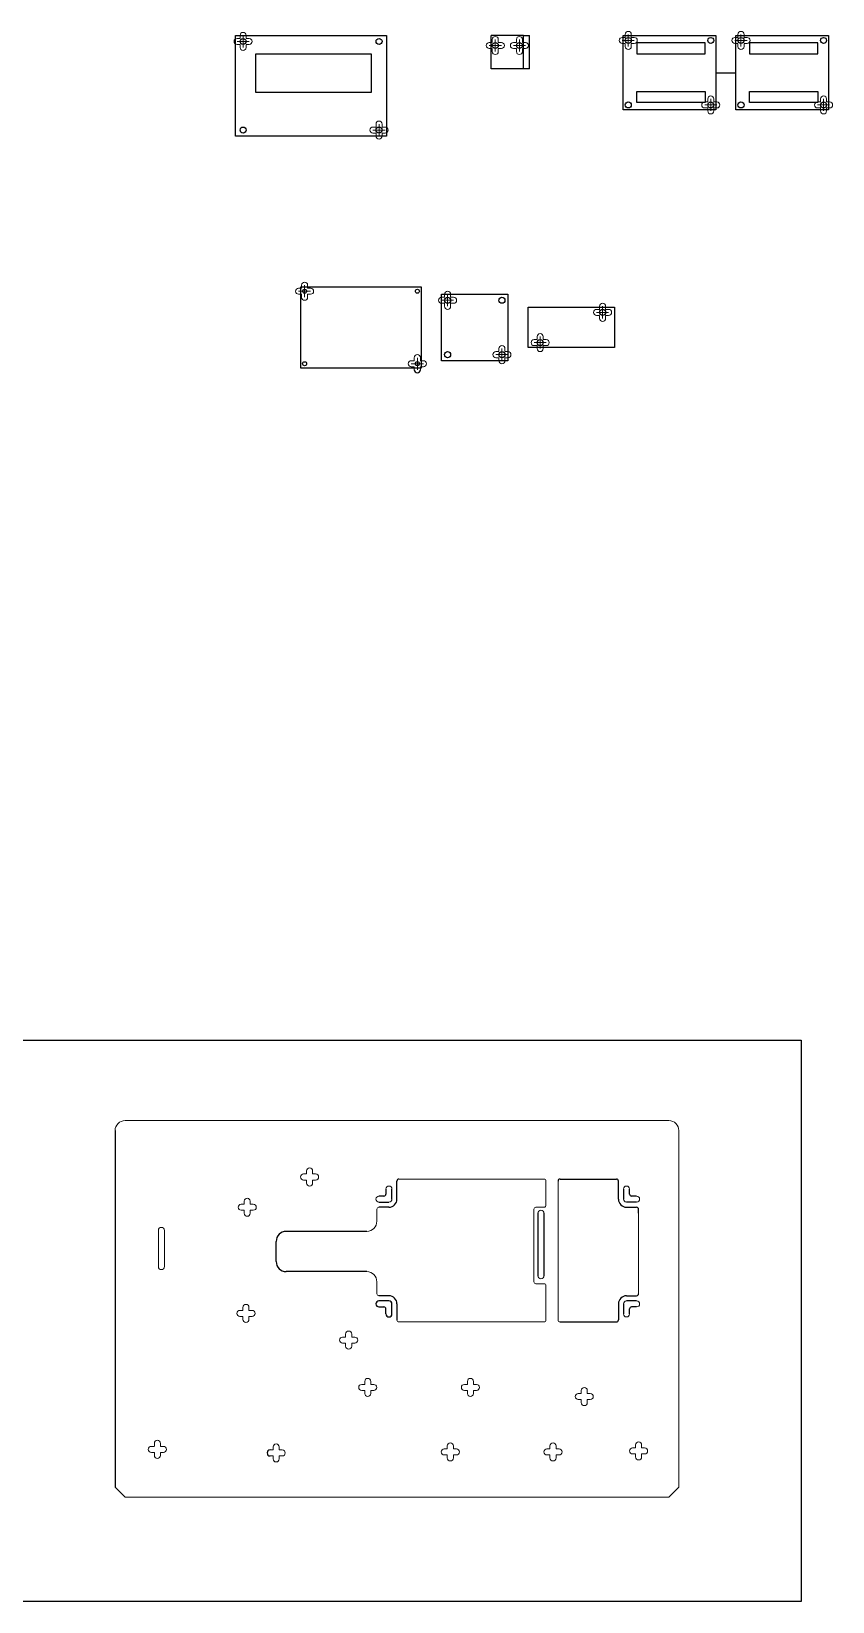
# Model space of a CAD drawing. Header units: millimetres. Extents: x -859 to 4590, y -828 to 650.
# Drawn here: x 3407 to 3805, y -717 to 63 of the extents above; entities that cross this region are included whole.
import ezdxf

# ---------------------------------------------------------------- set-up
doc = ezdxf.new("R2010")
doc.units = ezdxf.units.MM

msp = doc.modelspace()

# ---------------------------------------------------------------- linework, layer by layer
at = {"color": 4}
for p, q in [((3508.218, 10.658), (3508.218, 60.658)), ((3508.218, 60.658), (3583.218, 60.658)), ((3583.218, 60.658), (3583.218, 10.658)), ((3651.215, 60.658), (3635.215, 60.658)), ((3635.215, 44.058), (3635.215, 60.658)), ((3651.215, 44.058), (3651.215, 60.658)), ((3651.215, 60.658), (3654.215, 60.658)), ((3654.215, 44.058), (3654.215, 60.658)), ((3700.747, 23.658), (3700.747, 60.658)), ((3700.747, 60.658), (3746.747, 60.658)), ((3746.747, 60.658), (3746.747, 23.658)), ((3756.747, 23.658), (3756.747, 60.658)), ((3756.747, 60.658), (3802.747, 60.658)), ((3802.747, 60.658), (3802.747, 23.658)), ((3654.215, 44.058), (3635.215, 44.058)), ((3746.747, 23.658), (3700.747, 23.658)), ((3802.747, 23.658), (3756.747, 23.658)), ((3583.218, 10.658), (3508.218, 10.658)), ((3600.502, -64.342), (3540.502, -64.342)), ((3540.502, -64.342), (3540.502, -104.342)), ((3600.502, -104.342), (3600.502, -64.342)), ((3610.502, -67.842), (3643.502, -67.842)), ((3610.502, -100.842), (3610.502, -67.842)), ((3643.502, -67.842), (3643.502, -100.842)), ((3653.502, -74.342), (3696.502, -74.342)), ((3653.502, -94.342), (3653.502, -74.342)), ((3696.502, -74.342), (3696.502, -94.342)), ((3643.502, -100.842), (3610.502, -100.842)), ((3696.502, -94.342), (3653.502, -94.342)), ((3540.502, -104.342), (3600.502, -104.342)), ((3582.884, -512.15), (3582.884, -514.65)), ((3585.884, -517.15), (3585.884, -512.15)), ((3698.384, -517.15), (3698.384, -513.15)), ((3700.884, -512.15), (3700.884, -517.15)), ((3703.884, -514.65), (3703.884, -512.15)), ((3581.884, -515.65), (3579.384, -515.65)), ((3579.384, -518.65), (3584.384, -518.65)), ((3584.384, -521.15), (3579.384, -521.15)), ((3707.384, -518.65), (3702.384, -518.65)), ((3702.384, -521.15), (3707.384, -521.15)), ((3707.384, -515.65), (3704.884, -515.65)), ((3708.384, -524.15), (3708.384, -522.15)), ((3658.384, -524.15), (3658.384, -555.15)), ((3661.384, -524.15), (3661.384, -555.15)), ((3584.384, -565.15), (3579.384, -565.15)), ((3584.384, -567.65), (3579.384, -567.65)), ((3702.384, -565.15), (3707.384, -565.15)), ((3707.384, -567.65), (3702.384, -567.65)), ((3579.384, -570.65), (3581.884, -570.65)), ((3582.884, -574.15), (3582.884, -571.65)), ((3585.884, -574.15), (3585.884, -569.15)), ((3698.384, -569.15), (3698.384, -573.15)), ((3700.884, -569.15), (3700.884, -574.15)), ((3703.884, -574.15), (3703.884, -571.65)), ((3707.384, -570.65), (3704.884, -570.65))]:
    msp.add_line(p, q, dxfattribs=at)
at = {"color": 3, "linetype": 'Continuous', "lineweight": 15}
for p, q in [((3508.968, 59.158), (3510.418, 59.158)), ((3508.968, 57.658), (3514.968, 57.658)), ((3508.968, 56.158), (3510.418, 56.158)), ((3510.468, 60.658), (3510.468, 59.208)), ((3510.468, 56.108), (3510.468, 54.658)), ((3511.968, 54.658), (3511.968, 60.658)), ((3513.468, 60.658), (3513.468, 59.208)), ((3513.468, 56.108), (3513.468, 54.658)), ((3514.968, 59.158), (3513.518, 59.158)), ((3513.518, 56.158), (3514.968, 56.158)), ((3634.215, 57.158), (3635.665, 57.158)), ((3634.215, 55.658), (3640.215, 55.658)), ((3635.715, 58.658), (3635.715, 57.208)), ((3637.215, 52.658), (3637.215, 58.658)), ((3638.715, 58.658), (3638.715, 57.208)), ((3640.215, 57.158), (3638.765, 57.158)), ((3646.215, 57.158), (3647.665, 57.158)), ((3646.215, 55.658), (3652.215, 55.658)), ((3647.715, 58.658), (3647.715, 57.208)), ((3649.215, 52.658), (3649.215, 58.658)), ((3650.715, 58.658), (3650.715, 57.208)), ((3652.215, 57.158), (3650.765, 57.158)), ((3700.247, 59.658), (3701.697, 59.658)), ((3700.247, 58.158), (3706.247, 58.158)), ((3700.247, 56.658), (3701.697, 56.658)), ((3701.747, 61.158), (3701.747, 59.708)), ((3701.747, 56.608), (3701.747, 55.158)), ((3703.247, 55.158), (3703.247, 61.158)), ((3704.747, 61.158), (3704.747, 59.708)), ((3704.747, 56.608), (3704.747, 55.158)), ((3706.247, 59.658), (3704.797, 59.658)), ((3704.797, 56.658), (3706.247, 56.658)), ((3756.247, 59.658), (3757.697, 59.658)), ((3756.247, 58.158), (3762.247, 58.158)), ((3756.247, 56.658), (3757.697, 56.658)), ((3757.747, 61.158), (3757.747, 59.708)), ((3757.747, 56.608), (3757.747, 55.158)), ((3759.247, 55.158), (3759.247, 61.158)), ((3760.747, 61.158), (3760.747, 59.708)), ((3760.747, 56.608), (3760.747, 55.158)), ((3762.247, 59.658), (3760.797, 59.658)), ((3760.797, 56.658), (3762.247, 56.658)), ((3634.215, 54.158), (3635.665, 54.158)), ((3635.715, 54.108), (3635.715, 52.658)), ((3638.715, 54.108), (3638.715, 52.658)), ((3638.765, 54.158), (3640.215, 54.158)), ((3646.215, 54.158), (3647.665, 54.158)), ((3647.715, 54.108), (3647.715, 52.658)), ((3650.715, 54.108), (3650.715, 52.658)), ((3650.765, 54.158), (3652.215, 54.158)), ((3741.247, 27.658), (3742.697, 27.658)), ((3741.247, 26.158), (3747.247, 26.158)), ((3741.247, 24.658), (3742.697, 24.658)), ((3742.747, 29.158), (3742.747, 27.708)), ((3742.747, 24.608), (3742.747, 23.158)), ((3744.247, 23.158), (3744.247, 29.158)), ((3745.747, 29.158), (3745.747, 27.708)), ((3745.747, 24.608), (3745.747, 23.158)), ((3747.247, 27.658), (3745.797, 27.658)), ((3745.797, 24.658), (3747.247, 24.658)), ((3797.247, 27.658), (3798.697, 27.658)), ((3797.247, 26.158), (3803.247, 26.158)), ((3797.247, 24.658), (3798.697, 24.658)), ((3798.747, 29.158), (3798.747, 27.708)), ((3798.747, 24.608), (3798.747, 23.158)), ((3800.247, 23.158), (3800.247, 29.158)), ((3801.747, 29.158), (3801.747, 27.708)), ((3801.747, 24.608), (3801.747, 23.158)), ((3803.247, 27.658), (3801.797, 27.658)), ((3801.797, 24.658), (3803.247, 24.658)), ((3577.968, 16.658), (3577.968, 15.208)), ((3579.468, 10.658), (3579.468, 16.658)), ((3580.968, 16.658), (3580.968, 15.208)), ((3576.468, 15.158), (3577.918, 15.158)), ((3576.468, 13.658), (3582.468, 13.658)), ((3576.468, 12.158), (3577.918, 12.158)), ((3577.968, 12.108), (3577.968, 10.658)), ((3580.968, 12.108), (3580.968, 10.658)), ((3582.468, 15.158), (3581.018, 15.158)), ((3581.018, 12.158), (3582.468, 12.158)), ((3539.502, -64.842), (3540.952, -64.842)), ((3539.502, -66.342), (3545.502, -66.342)), ((3539.502, -67.842), (3540.952, -67.842)), ((3541.002, -63.342), (3541.002, -64.792)), ((3541.002, -67.892), (3541.002, -69.342)), ((3542.502, -69.342), (3542.502, -63.342)), ((3544.002, -63.342), (3544.002, -64.792)), ((3544.002, -67.892), (3544.002, -69.342)), ((3545.502, -64.842), (3544.052, -64.842)), ((3544.052, -67.842), (3545.502, -67.842)), ((3610.502, -69.342), (3611.952, -69.342)), ((3612.002, -67.842), (3612.002, -69.292)), ((3613.502, -73.842), (3613.502, -67.842)), ((3615.002, -67.842), (3615.002, -69.292)), ((3616.502, -69.342), (3615.052, -69.342)), ((3610.502, -70.842), (3616.502, -70.842)), ((3610.502, -72.342), (3611.952, -72.342)), ((3612.002, -72.392), (3612.002, -73.842)), ((3615.002, -72.392), (3615.002, -73.842)), ((3615.052, -72.342), (3616.502, -72.342)), ((3687.502, -75.342), (3688.952, -75.342)), ((3693.502, -76.842), (3687.502, -76.842)), ((3689.002, -73.842), (3689.002, -75.292)), ((3690.502, -79.842), (3690.502, -73.842)), ((3692.002, -73.842), (3692.002, -75.292)), ((3693.502, -75.342), (3692.052, -75.342)), ((3688.952, -78.342), (3687.502, -78.342)), ((3689.002, -78.392), (3689.002, -79.842)), ((3692.002, -78.392), (3692.002, -79.842)), ((3693.502, -78.342), (3692.052, -78.342)), ((3656.502, -90.342), (3657.952, -90.342)), ((3662.502, -91.842), (3656.502, -91.842)), ((3657.952, -93.342), (3656.502, -93.342)), ((3658.002, -88.842), (3658.002, -90.292)), ((3658.002, -93.392), (3658.002, -94.842)), ((3659.502, -94.842), (3659.502, -88.842)), ((3661.002, -88.842), (3661.002, -90.292)), ((3661.002, -93.392), (3661.002, -94.842)), ((3662.502, -90.342), (3661.052, -90.342)), ((3662.502, -93.342), (3661.052, -93.342)), ((3595.502, -100.842), (3596.952, -100.842)), ((3597.002, -99.342), (3597.002, -100.792)), ((3598.502, -105.342), (3598.502, -99.342)), ((3600.002, -99.342), (3600.002, -100.792)), ((3601.502, -100.842), (3600.052, -100.842)), ((3637.502, -96.342), (3638.952, -96.342)), ((3637.502, -97.842), (3643.502, -97.842)), ((3637.502, -99.342), (3638.952, -99.342)), ((3639.002, -94.842), (3639.002, -96.292)), ((3639.002, -99.392), (3639.002, -100.842)), ((3640.502, -100.842), (3640.502, -94.842)), ((3642.002, -94.842), (3642.002, -96.292)), ((3642.002, -99.392), (3642.002, -100.842)), ((3643.502, -96.342), (3642.052, -96.342)), ((3642.052, -99.342), (3643.502, -99.342)), ((3595.502, -102.342), (3601.502, -102.342)), ((3595.502, -103.842), (3596.952, -103.842)), ((3597.002, -103.892), (3597.002, -105.342)), ((3600.002, -103.892), (3600.002, -105.342)), ((3600.052, -103.842), (3601.502, -103.842)), ((3541.984, -504.65), (3543.434, -504.65)), ((3543.484, -503.15), (3543.484, -504.6)), ((3546.484, -503.15), (3546.484, -504.6)), ((3547.984, -504.65), (3546.534, -504.65)), ((3543.434, -507.65), (3541.984, -507.65)), ((3543.484, -507.7), (3543.484, -509.15)), ((3546.484, -507.7), (3546.484, -509.15)), ((3547.984, -507.65), (3546.534, -507.65)), ((3662.384, -520.15), (3662.384, -508.15)), ((3668.384, -508.15), (3668.384, -577.15)), ((3510.984, -519.65), (3512.434, -519.65)), ((3512.484, -518.15), (3512.484, -519.6)), ((3515.484, -518.15), (3515.484, -519.6)), ((3516.984, -519.65), (3515.534, -519.65)), ((3578.384, -522.15), (3578.384, -528.15)), ((3656.384, -558.15), (3656.384, -522.15)), ((3657.384, -521.15), (3661.384, -521.15)), ((3512.434, -522.65), (3510.984, -522.65)), ((3512.484, -522.7), (3512.484, -524.15)), ((3515.484, -522.7), (3515.484, -524.15)), ((3516.984, -522.65), (3515.534, -522.65)), ((3708.384, -543.15), (3708.384, -524.15)), ((3469.884, -532.65), (3469.884, -534.1)), ((3469.884, -550.65), (3469.884, -534.1)), ((3472.884, -532.65), (3472.884, -534.1)), ((3472.884, -534.1), (3472.884, -550.65)), ((3708.384, -564.15), (3708.384, -543.15)), ((3578.384, -558.15), (3578.384, -564.15)), ((3661.384, -559.15), (3657.384, -559.15)), ((3662.384, -577.15), (3662.384, -560.15)), ((3511.834, -572.4), (3510.384, -572.4)), ((3511.834, -575.4), (3510.384, -575.4)), ((3511.884, -570.9), (3511.884, -572.35)), ((3511.884, -575.45), (3511.884, -576.9)), ((3514.884, -570.9), (3514.884, -572.35)), ((3514.884, -576.9), (3514.884, -575.45)), ((3516.384, -572.4), (3514.934, -572.4)), ((3516.384, -575.4), (3514.934, -575.4)), ((3562.884, -584.15), (3562.884, -585.6)), ((3565.884, -584.15), (3565.884, -585.6)), ((3589.384, -578.15), (3661.384, -578.15)), ((3562.834, -585.65), (3561.384, -585.65)), ((3562.834, -588.65), (3561.384, -588.65)), ((3562.884, -588.7), (3562.884, -590.15)), ((3565.884, -590.15), (3565.884, -588.7)), ((3567.384, -585.65), (3565.934, -585.65)), ((3567.384, -588.65), (3565.934, -588.65)), ((3572.384, -607.65), (3572.384, -609.1)), ((3575.384, -607.65), (3575.384, -609.1)), ((3623.384, -607.65), (3623.384, -609.1)), ((3626.384, -607.65), (3626.384, -609.1)), ((3570.884, -609.15), (3572.334, -609.15)), ((3570.884, -612.15), (3572.334, -612.15)), ((3572.384, -612.2), (3572.384, -613.65)), ((3575.384, -612.2), (3575.384, -613.65)), ((3576.884, -609.15), (3575.434, -609.15)), ((3575.434, -612.15), (3576.884, -612.15)), ((3621.884, -609.15), (3623.334, -609.15)), ((3621.884, -612.15), (3623.334, -612.15)), ((3623.384, -612.2), (3623.384, -613.65)), ((3626.384, -612.2), (3626.384, -613.65)), ((3627.884, -609.15), (3626.434, -609.15)), ((3626.434, -612.15), (3627.884, -612.15)), ((3678.384, -613.65), (3679.834, -613.65)), ((3679.884, -612.15), (3679.884, -613.6)), ((3682.884, -612.15), (3682.884, -613.6)), ((3684.384, -613.65), (3682.934, -613.65)), ((3678.384, -616.65), (3679.834, -616.65)), ((3679.884, -616.7), (3679.884, -618.15)), ((3682.884, -616.7), (3682.884, -618.15)), ((3682.934, -616.65), (3684.384, -616.65)), ((3467.884, -638.4), (3467.884, -639.85)), ((3470.884, -638.4), (3470.884, -639.85)), ((3706.884, -639.15), (3706.884, -640.6)), ((3709.884, -639.15), (3709.884, -640.6)), ((3467.834, -639.9), (3466.384, -639.9)), ((3467.834, -642.9), (3466.384, -642.9)), ((3467.884, -642.95), (3467.884, -644.4)), ((3470.884, -644.4), (3470.884, -642.95)), ((3472.384, -639.9), (3470.934, -639.9)), ((3472.384, -642.9), (3470.934, -642.9)), ((3526.834, -641.65), (3525.384, -641.65)), ((3526.834, -644.65), (3525.384, -644.65)), ((3526.884, -640.15), (3526.884, -641.6)), ((3526.884, -644.7), (3526.884, -646.15)), ((3529.884, -640.15), (3529.884, -641.6)), ((3529.884, -646.15), (3529.884, -644.7)), ((3531.384, -641.65), (3529.934, -641.65)), ((3531.384, -644.65), (3529.934, -644.65)), ((3611.884, -641.15), (3613.334, -641.15)), ((3611.884, -644.15), (3613.334, -644.15)), ((3613.384, -639.65), (3613.384, -641.1)), ((3613.384, -644.2), (3613.384, -645.65)), ((3616.384, -639.65), (3616.384, -641.1)), ((3616.384, -644.2), (3616.384, -645.65)), ((3617.884, -641.15), (3616.434, -641.15)), ((3616.434, -644.15), (3617.884, -644.15)), ((3662.884, -641.15), (3664.334, -641.15)), ((3662.884, -644.15), (3664.334, -644.15)), ((3664.384, -639.65), (3664.384, -641.1)), ((3664.384, -644.2), (3664.384, -645.65)), ((3667.384, -639.65), (3667.384, -641.1)), ((3667.384, -644.2), (3667.384, -645.65)), ((3668.884, -641.15), (3667.434, -641.15)), ((3667.434, -644.15), (3668.884, -644.15)), ((3705.384, -640.65), (3706.834, -640.65)), ((3705.384, -643.65), (3706.834, -643.65)), ((3706.884, -643.7), (3706.884, -645.15)), ((3709.884, -643.7), (3709.884, -645.15)), ((3711.384, -640.65), (3709.934, -640.65)), ((3709.934, -643.65), (3711.384, -643.65))]:
    msp.add_line(p, q, dxfattribs=at)
for p, q in [((3746.747, 42.158), (3756.747, 42.158)), ((3448.384, -483.15), (3448.384, -660.15)), ((3669.384, -507.15), (3697.384, -507.15)), ((3573.384, -533.15), (3533.384, -533.15)), ((3528.384, -548.15), (3528.384, -538.15)), ((3573.384, -553.15), (3533.384, -553.15)), ((3669.384, -578.15), (3697.384, -578.15))]:
    msp.add_line(p, q)
at = {"color": 7, "linetype": 'Continuous', "lineweight": 15}
for p, q in [((3723.384, -478.15), (3453.384, -478.15)), ((3728.384, -660.15), (3728.384, -483.15)), ((3453.384, -665.15), (3448.384, -660.15)), ((3723.384, -665.15), (3728.384, -660.15)), ((3453.384, -665.15), (3723.384, -665.15))]:
    msp.add_line(p, q, dxfattribs=at)
at = {"color": 3}
for p, q in [((3582.884, -512.15), (3582.884, -514.65)), ((3585.884, -517.15), (3585.884, -512.15)), ((3588.384, -517.15), (3588.384, -508.15)), ((3698.384, -517.15), (3698.384, -508.15)), ((3700.884, -512.15), (3700.884, -517.15)), ((3703.884, -514.65), (3703.884, -512.15)), ((3581.884, -515.65), (3579.384, -515.65)), ((3579.384, -518.65), (3584.384, -518.65)), ((3584.384, -521.15), (3579.384, -521.15)), ((3707.384, -518.65), (3702.384, -518.65)), ((3702.384, -521.15), (3707.384, -521.15)), ((3707.384, -515.65), (3704.884, -515.65)), ((3708.384, -524.15), (3708.384, -522.15)), ((3658.384, -524.15), (3658.384, -555.15)), ((3661.384, -524.15), (3661.384, -555.15)), ((3584.384, -565.15), (3579.384, -565.15)), ((3584.384, -567.65), (3579.384, -567.65)), ((3702.384, -565.15), (3707.384, -565.15)), ((3707.384, -567.65), (3702.384, -567.65)), ((3579.384, -570.65), (3581.884, -570.65)), ((3582.884, -574.15), (3582.884, -571.65)), ((3585.884, -574.15), (3585.884, -569.15)), ((3588.384, -569.15), (3588.384, -577.15)), ((3698.384, -569.15), (3698.384, -577.15)), ((3700.884, -569.15), (3700.884, -574.15)), ((3703.884, -574.15), (3703.884, -571.65)), ((3707.384, -570.65), (3704.884, -570.65))]:
    msp.add_line(p, q, dxfattribs=at)
at = {"color": 4, "linetype": 'Continuous', "lineweight": 15}
for p, q in [((3661.384, -507.15), (3589.384, -507.15)), ((3668.384, -513.15), (3668.384, -573.15)), ((3656.384, -558.15), (3656.384, -522.15)), ((3657.384, -521.15), (3661.384, -521.15)), ((3708.384, -533.15), (3708.384, -524.15)), ((3708.384, -564.15), (3708.384, -553.15)), ((3661.384, -559.15), (3657.384, -559.15))]:
    msp.add_line(p, q, dxfattribs=at)
at = {"color": 4}
for points in [[(3707.519, 51.48), (3741.389, 51.48), (3741.389, 56.908), (3707.519, 56.908)], [(3763.519, 51.48), (3797.389, 51.48), (3797.389, 56.908), (3763.519, 56.908)], [(3707.519, 32.837), (3741.389, 32.837), (3741.389, 27.409), (3707.519, 27.409)], [(3763.519, 32.837), (3797.389, 32.837), (3797.389, 27.409), (3763.519, 27.409)]]:
    msp.add_lwpolyline(points, close=True, dxfattribs=at)
at = {"color": 5}
msp.add_lwpolyline([(3518.241, 51.577), (3575.507, 51.577), (3575.507, 32.241), (3518.241, 32.241)], close=True, dxfattribs=at)
msp.add_lwpolyline([(3008.872, -438.279), (3789.099, -438.279), (3789.099, -716.977), (3008.872, -716.977)], close=True)
at = {"color": 4}
for centre, radius in [((3511.968, 57.658), 1.5), ((3579.468, 57.658), 1.5), ((3637.215, 55.658), 1.5), ((3649.215, 55.658), 1.5), ((3703.247, 58.158), 1.5), ((3744.247, 58.158), 1.5), ((3759.247, 58.158), 1.5), ((3800.247, 58.158), 1.5), ((3703.247, 26.158), 1.5), ((3744.247, 26.158), 1.5), ((3759.247, 26.158), 1.5), ((3800.247, 26.158), 1.5), ((3511.968, 13.658), 1.5), ((3579.468, 13.658), 1.5), ((3542.502, -66.342), 1), ((3598.502, -66.342), 1), ((3613.502, -70.842), 1.5), ((3640.502, -70.842), 1.5), ((3690.502, -76.842), 1.5), ((3659.502, -91.842), 1.5), ((3542.502, -102.342), 1), ((3598.502, -102.342), 1), ((3613.502, -97.842), 1.5), ((3640.502, -97.842), 1.5)]:
    msp.add_circle(centre, radius, dxfattribs=at)
at = {"color": 3, "linetype": 'Continuous', "lineweight": 15}
for centre, radius in [((3511.968, 57.658), 1.5), ((3659.502, -91.842), 1.5), ((3598.502, -102.342), 1)]:
    msp.add_circle(centre, radius, dxfattribs=at)
for centre, radius, start, end in [((3703.247, 61.158), 1.5, 0, 180), ((3759.247, 61.158), 1.5, 0, 180), ((3508.968, 57.658), 1.5, 90, 270), ((3510.418, 59.208), 0.05, 270, 360), ((3510.418, 56.108), 0.05, 0, 90), ((3511.968, 60.658), 1.5, 0, 180), ((3511.968, 54.658), 1.5, 180, 0), ((3513.518, 59.208), 0.05, 180, 270), ((3513.518, 56.108), 0.05, 90, 180), ((3514.968, 57.658), 1.5, 270, 90), ((3634.215, 55.658), 1.5, 90, 270), ((3635.665, 57.208), 0.05, 270, 360), ((3637.215, 58.658), 1.5, 0, 180), ((3638.765, 57.208), 0.05, 180, 270), ((3640.215, 55.658), 1.5, 270, 90), ((3646.215, 55.658), 1.5, 90, 270), ((3647.665, 57.208), 0.05, 270, 360), ((3649.215, 58.658), 1.5, 0, 180), ((3650.765, 57.208), 0.05, 180, 270), ((3652.215, 55.658), 1.5, 270, 90), ((3700.247, 58.158), 1.5, 90, 270), ((3701.697, 59.708), 0.05, 270, 360), ((3701.697, 56.608), 0.05, 0, 90), ((3703.247, 55.158), 1.5, 180, 0), ((3704.797, 59.708), 0.05, 180, 270), ((3704.797, 56.608), 0.05, 90, 180), ((3706.247, 58.158), 1.5, 270, 90), ((3756.247, 58.158), 1.5, 90, 270), ((3757.697, 59.708), 0.05, 270, 360), ((3757.697, 56.608), 0.05, 0, 90), ((3759.247, 55.158), 1.5, 180, 0), ((3760.797, 59.708), 0.05, 180, 270), ((3760.797, 56.608), 0.05, 90, 180), ((3762.247, 58.158), 1.5, 270, 90), ((3635.665, 54.108), 0.05, 0, 90), ((3637.215, 52.658), 1.5, 180, 0), ((3638.765, 54.108), 0.05, 90, 180), ((3647.665, 54.108), 0.05, 0, 90), ((3649.215, 52.658), 1.5, 180, 0), ((3650.765, 54.108), 0.05, 90, 180), ((3741.247, 26.158), 1.5, 90, 270), ((3742.697, 27.708), 0.05, 270, 360), ((3742.697, 24.608), 0.05, 0, 90), ((3744.247, 29.158), 1.5, 0, 180), ((3745.797, 27.708), 0.05, 180, 270), ((3745.797, 24.608), 0.05, 90, 180), ((3747.247, 26.158), 1.5, 270, 90), ((3797.247, 26.158), 1.5, 90, 270), ((3798.697, 27.708), 0.05, 270, 360), ((3798.697, 24.608), 0.05, 0, 90), ((3800.247, 29.158), 1.5, 0, 180), ((3801.797, 27.708), 0.05, 180, 270), ((3801.797, 24.608), 0.05, 90, 180), ((3803.247, 26.158), 1.5, 270, 90), ((3579.468, 16.658), 1.5, 0, 180), ((3744.247, 23.158), 1.5, 180, 0), ((3800.247, 23.158), 1.5, 180, 0), ((3576.468, 13.658), 1.5, 90, 270), ((3577.918, 15.208), 0.05, 270, 360), ((3577.918, 12.108), 0.05, 0, 90), ((3579.468, 10.658), 1.5, 180, 0), ((3581.018, 15.208), 0.05, 180, 270), ((3581.018, 12.108), 0.05, 90, 180), ((3582.468, 13.658), 1.5, 270, 90), ((3542.502, -63.342), 1.5, 0, 180), ((3539.502, -66.342), 1.5, 90, 270), ((3540.952, -64.792), 0.05, 270, 360), ((3540.952, -67.892), 0.05, 0, 90), ((3542.502, -69.342), 1.5, 180, 0), ((3544.052, -64.792), 0.05, 180, 270), ((3544.052, -67.892), 0.05, 90, 180), ((3545.502, -66.342), 1.5, 270, 90), ((3610.502, -70.842), 1.5, 90, 270), ((3611.952, -69.292), 0.05, 270, 360), ((3613.502, -67.842), 1.5, 0, 180), ((3615.052, -69.292), 0.05, 180, 270), ((3616.502, -70.842), 1.5, 270, 90), ((3611.952, -72.392), 0.05, 0, 90), ((3613.502, -73.842), 1.5, 180, 0), ((3615.052, -72.392), 0.05, 90, 180), ((3687.502, -76.842), 1.5, 90, 270), ((3688.952, -75.292), 0.05, 270, 0), ((3690.502, -73.842), 1.5, 0, 180), ((3692.052, -75.292), 0.05, 180, 270), ((3693.502, -76.842), 1.5, 270, 90), ((3688.952, -78.392), 0.05, 0, 90), ((3690.502, -79.842), 1.5, 180, 360), ((3692.052, -78.392), 0.05, 90, 180), ((3640.502, -94.842), 1.5, 0, 180), ((3656.502, -91.842), 1.5, 90, 270), ((3657.952, -90.292), 0.05, 270, 0), ((3657.952, -93.392), 0.05, 0, 90), ((3659.502, -88.842), 1.5, 0, 180), ((3661.052, -90.292), 0.05, 180, 270), ((3661.052, -93.392), 0.05, 90, 180), ((3662.502, -91.842), 1.5, 270, 90), ((3595.502, -102.342), 1.5, 90, 270), ((3596.952, -100.792), 0.05, 270, 360), ((3598.502, -99.342), 1.5, 0, 180), ((3600.052, -100.792), 0.05, 180, 270), ((3601.502, -102.342), 1.5, 270, 90), ((3637.502, -97.842), 1.5, 90, 270), ((3638.952, -96.292), 0.05, 270, 360), ((3638.952, -99.392), 0.05, 0, 90), ((3640.502, -100.842), 1.5, 180, 0), ((3642.052, -96.292), 0.05, 180, 270), ((3642.052, -99.392), 0.05, 90, 180), ((3643.502, -97.842), 1.5, 270, 90), ((3659.502, -94.842), 1.5, 180, 360), ((3596.952, -103.892), 0.05, 0, 90), ((3600.052, -103.892), 0.05, 90, 180), ((3541.984, -506.15), 1.5, 90, 270), ((3543.434, -504.6), 0.05, 270, 0), ((3544.984, -503.15), 1.5, 0, 180), ((3546.534, -504.6), 0.05, 180, 270), ((3547.984, -506.15), 1.5, 270, 90), ((3543.434, -507.7), 0.05, 0, 90), ((3544.984, -509.15), 1.5, 180, 360), ((3546.534, -507.7), 0.05, 90, 180), ((3584.384, -512.15), 1.5, 0, 180), ((3702.384, -512.15), 1.5, 0, 180), ((3510.984, -521.15), 1.5, 90, 270), ((3512.434, -519.6), 0.05, 270, 0), ((3513.984, -518.15), 1.5, 0, 180), ((3515.534, -519.6), 0.05, 180, 270), ((3516.984, -521.15), 1.5, 270, 90), ((3579.384, -517.15), 1.5, 90, 270), ((3584.384, -517.15), 1.5, 270, 0), ((3657.384, -522.15), 1, 90, 180), ((3661.384, -520.15), 1, 270, 0), ((3702.384, -517.15), 1.5, 180, 270), ((3707.384, -517.15), 1.5, 270, 90), ((3512.434, -522.7), 0.05, 0, 90), ((3513.984, -524.15), 1.5, 180, 360), ((3515.534, -522.7), 0.05, 90, 180), ((3659.884, -524.15), 1.5, 0, 180), ((3471.384, -532.65), 1.5, 0, 180), ((3471.384, -550.65), 1.5, 180, 0), ((3657.384, -558.15), 1, 180, 270), ((3659.884, -555.15), 1.5, 180, 0), ((3661.384, -560.15), 1, 0, 90), ((3702.384, -569.15), 1.5, 90, 180), ((3707.384, -569.15), 1.5, 270, 90), ((3510.384, -573.9), 1.5, 90, 270), ((3511.834, -572.35), 0.05, 270, 0), ((3511.834, -575.45), 0.05, 0, 90), ((3513.384, -570.9), 1.5, 0, 180), ((3513.384, -576.9), 1.5, 180, 0), ((3514.934, -572.35), 0.05, 180, 270), ((3514.934, -575.45), 0.05, 90, 180), ((3516.384, -573.9), 1.5, 270, 90), ((3702.384, -574.15), 1.5, 180, 360), ((3564.384, -584.15), 1.5, 0, 180), ((3661.384, -577.15), 1, 270, 0), ((3561.384, -587.15), 1.5, 90, 270), ((3562.834, -585.6), 0.05, 270, 0), ((3562.834, -588.7), 0.05, 0, 90), ((3564.384, -590.15), 1.5, 180, 0), ((3565.934, -585.6), 0.05, 180, 270), ((3565.934, -588.7), 0.05, 90, 180), ((3567.384, -587.15), 1.5, 270, 90), ((3573.884, -607.65), 1.5, 0, 180), ((3624.884, -607.65), 1.5, 0, 180), ((3570.884, -610.65), 1.5, 90, 270), ((3572.334, -609.1), 0.05, 270, 360), ((3572.334, -612.2), 0.05, 0, 90), ((3573.884, -613.65), 1.5, 180, 0), ((3575.434, -609.1), 0.05, 180, 270), ((3575.434, -612.2), 0.05, 90, 180), ((3576.884, -610.65), 1.5, 270, 90), ((3621.884, -610.65), 1.5, 90, 270), ((3623.334, -609.1), 0.05, 270, 360), ((3623.334, -612.2), 0.05, 0, 90), ((3624.884, -613.65), 1.5, 180, 0), ((3626.434, -609.1), 0.05, 180, 270), ((3626.434, -612.2), 0.05, 90, 180), ((3627.884, -610.65), 1.5, 270, 90), ((3678.384, -615.15), 1.5, 90, 270), ((3679.834, -613.6), 0.05, 270, 360), ((3681.384, -612.15), 1.5, 0, 180), ((3682.934, -613.6), 0.05, 180, 270), ((3684.384, -615.15), 1.5, 270, 90), ((3679.834, -616.7), 0.05, 0, 90), ((3681.384, -618.15), 1.5, 180, 0), ((3682.934, -616.7), 0.05, 90, 180), ((3469.384, -638.4), 1.5, 0, 180), ((3528.384, -640.15), 1.5, 0, 180), ((3614.884, -639.65), 1.5, 0, 180), ((3665.884, -639.65), 1.5, 0, 180), ((3708.384, -639.15), 1.5, 0, 180), ((3466.384, -641.4), 1.5, 90, 270), ((3467.834, -639.85), 0.05, 270, 0), ((3467.834, -642.95), 0.05, 0, 90), ((3469.384, -644.4), 1.5, 180, 0), ((3470.934, -639.85), 0.05, 180, 270), ((3470.934, -642.95), 0.05, 90, 180), ((3472.384, -641.4), 1.5, 270, 90), ((3526.834, -641.6), 0.05, 270, 0), ((3526.834, -644.7), 0.05, 0, 90), ((3528.384, -646.15), 1.5, 180, 0), ((3529.934, -641.6), 0.05, 180, 270), ((3529.934, -644.7), 0.05, 90, 180), ((3531.384, -643.15), 1.5, 270, 90), ((3611.884, -642.65), 1.5, 90, 270), ((3613.334, -641.1), 0.05, 270, 360), ((3613.334, -644.2), 0.05, 0, 90), ((3614.884, -645.65), 1.5, 180, 0), ((3616.434, -641.1), 0.05, 180, 270), ((3616.434, -644.2), 0.05, 90, 180), ((3617.884, -642.65), 1.5, 270, 90), ((3662.884, -642.65), 1.5, 90, 270), ((3664.334, -641.1), 0.05, 270, 360), ((3664.334, -644.2), 0.05, 0, 90), ((3665.884, -645.65), 1.5, 180, 0), ((3667.434, -641.1), 0.05, 180, 270), ((3667.434, -644.2), 0.05, 90, 180), ((3668.884, -642.65), 1.5, 270, 90), ((3705.384, -642.15), 1.5, 90, 270), ((3706.834, -640.6), 0.05, 270, 360), ((3706.834, -643.7), 0.05, 0, 90), ((3708.384, -645.15), 1.5, 180, 0), ((3709.934, -640.6), 0.05, 180, 270), ((3709.934, -643.7), 0.05, 90, 180), ((3711.384, -642.15), 1.5, 270, 90)]:
    msp.add_arc(centre, radius, start, end, dxfattribs=at)
at = {"color": 2}
for centre, start, end in [((3598.502, -105.342), 180, 0), ((3525.384, -643.15), 90, 270)]:
    msp.add_arc(centre, 1.5, start, end, dxfattribs=at)
at = {"color": 7, "linetype": 'Continuous', "lineweight": 15}
for centre, start, end in [((3453.384, -483.15), 90, 180), ((3723.384, -483.15), 0, 90)]:
    msp.add_arc(centre, 5, start, end, dxfattribs=at)
at = {"color": 4, "linetype": 'Continuous', "lineweight": 15}
for centre, radius, start, end in [((3584.384, -512.15), 1.5, 0, 180), ((3702.384, -512.15), 1.5, 0, 180), ((3579.384, -517.15), 1.5, 90, 270), ((3584.384, -517.15), 1.5, 270, 0), ((3657.384, -522.15), 1, 90, 180), ((3661.384, -520.15), 1, 270, 0), ((3702.384, -517.15), 1.5, 180, 270), ((3707.384, -517.15), 1.5, 270, 90), ((3659.884, -524.15), 1.5, 0, 180), ((3657.384, -558.15), 1, 180, 270), ((3659.884, -555.15), 1.5, 180, 0), ((3661.384, -560.15), 1, 0, 90), ((3702.384, -569.15), 1.5, 90, 180), ((3707.384, -569.15), 1.5, 270, 90), ((3702.384, -574.15), 1.5, 180, 360)]:
    msp.add_arc(centre, radius, start, end, dxfattribs=at)
for centre, radius, start, end in [((3589.384, -508.15), 1, 90, 180), ((3669.384, -508.15), 1, 90, 180), ((3697.384, -508.15), 1, 0, 90), ((3533.384, -538.15), 5, 90, 180), ((3533.384, -548.15), 5, 180, 270), ((3697.384, -577.15), 1, 270, 0)]:
    msp.add_arc(centre, radius, start, end)
at = {"linetype": 'Continuous', "lineweight": 15}
msp.add_arc((3661.384, -508.15), 1, 0, 90, dxfattribs=at)
at = {"color": 4, "lineweight": 15}
for centre, start, end in [((3579.384, -522.15), 90, 180), ((3579.384, -564.15), 180, 270)]:
    msp.add_arc(centre, 1, start, end, dxfattribs=at)
at = {"color": 3, "lineweight": 15}
for centre, start, end in [((3579.384, -522.15), 90, 180), ((3579.384, -564.15), 180, 270), ((3589.384, -577.15), 180, 270)]:
    msp.add_arc(centre, 1, start, end, dxfattribs=at)
at = {"color": 4}
for centre, radius, start, end in [((3581.884, -514.65), 1, 270, 0), ((3584.384, -517.15), 4, 270, 0), ((3702.384, -517.15), 4, 180, 270), ((3704.884, -514.65), 1, 180, 270), ((3707.384, -522.15), 1, 0, 90), ((3579.384, -569.15), 1.5, 90, 270), ((3584.384, -569.15), 4, 0, 90), ((3584.384, -569.15), 1.5, 0, 90), ((3702.384, -569.15), 4, 90, 180), ((3707.384, -564.15), 1, 270, 0), ((3581.884, -571.65), 1, 0, 90), ((3584.384, -574.15), 1.5, 180, 0), ((3704.884, -571.65), 1, 90, 180)]:
    msp.add_arc(centre, radius, start, end, dxfattribs=at)
at = {"color": 3}
for centre, radius, start, end in [((3581.884, -514.65), 1, 270, 0), ((3584.384, -517.15), 4, 270, 0), ((3702.384, -517.15), 4, 180, 270), ((3704.884, -514.65), 1, 180, 270), ((3707.384, -522.15), 1, 0, 90), ((3579.384, -569.15), 1.5, 90, 270), ((3584.384, -569.15), 4, 0, 90), ((3584.384, -569.15), 1.5, 0, 90), ((3702.384, -569.15), 4, 90, 180), ((3707.384, -564.15), 1, 270, 0), ((3581.884, -571.65), 1, 0, 90), ((3584.384, -574.15), 1.5, 180, 0), ((3704.884, -571.65), 1, 90, 180)]:
    msp.add_arc(centre, radius, start, end, dxfattribs=at)
at = {"lineweight": 15}
for centre, radius, start, end in [((3573.384, -528.15), 5, 270, 0), ((3573.384, -558.15), 5, 0, 90), ((3669.384, -577.15), 1, 180, 270)]:
    msp.add_arc(centre, radius, start, end, dxfattribs=at)

doc.saveas('drawing.dxf')
